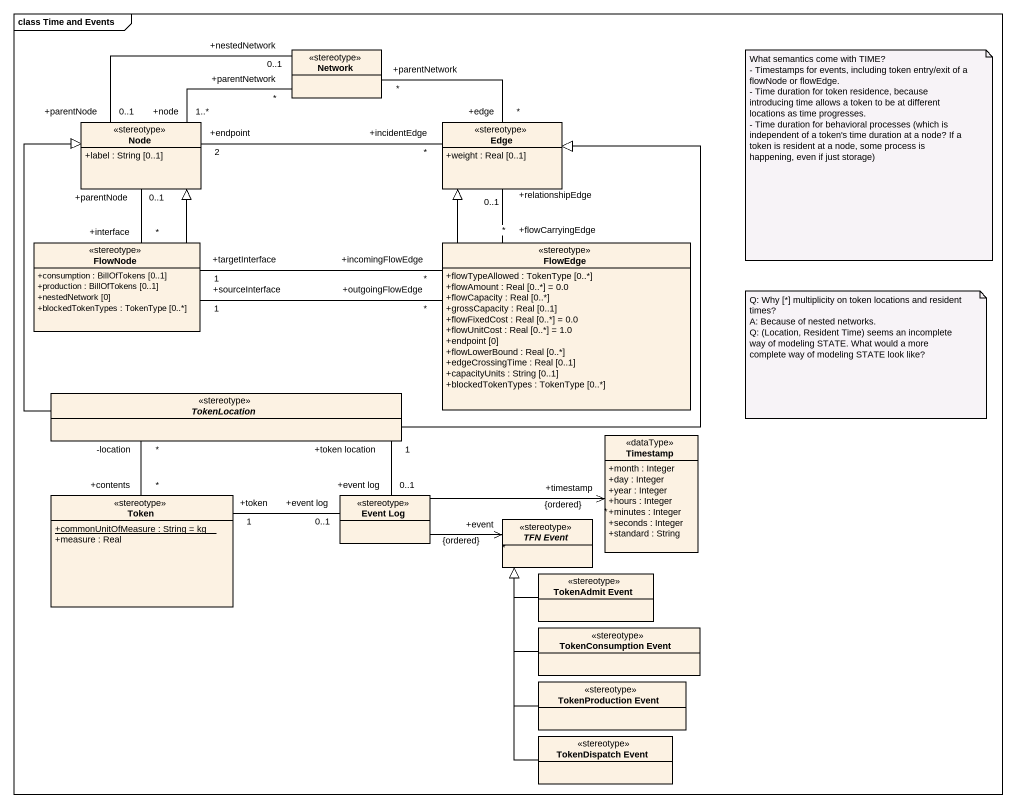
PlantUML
@startuml
mainframe class Time and Events
hide circle
hide empty members
skinparam classAttributeIconSize 0
class "Network" as Network_ <<stereotype>>
class "Node" as Node_ <<stereotype>> {
  +label : String [0..1]
}
class Edge <<stereotype>> {
  +weight : Real [0..1]
}
class FlowNode <<stereotype>> {
  +consumption : BillOfTokens [0..1]
  +production : BillOfTokens [0..1]
  +nestedNetwork [0]
  +blockedTokenTypes : TokenType [0..*]
}
class FlowEdge <<stereotype>> {
  +flowTypeAllowed : TokenType [0..*]
  +flowAmount : Real [0..*] = 0.0
  +flowCapacity : Real [0..*]
  +grossCapacity : Real [0..1]
  +flowFixedCost : Real [0..*] = 0.0
  +flowUnitCost : Real [0..*] = 1.0
  +endpoint [0]
  +flowLowerBound : Real [0..*]
  +edgeCrossingTime : Real [0..1]
  +capacityUnits : String [0..1]
  +blockedTokenTypes : TokenType [0..*]
}
abstract class TokenLocation <<stereotype>>
class Timestamp <<dataType>> {
  +month : Integer
  +day : Integer
  +year : Integer
  +hours : Integer
  +minutes : Integer
  +seconds : Integer
  +standard : String
}
class Token <<stereotype>> {
  {static} +commonUnitOfMeasure : String = kg
  +measure : Real
}
class "Event Log" as Event_Log <<stereotype>>
abstract class "TFN Event" as TFN_Event <<stereotype>>
class "TokenAdmit Event" as TokenAdmit_Event <<stereotype>>
class "TokenConsumption Event" as TokenConsumption_Event <<stereotype>>
class "TokenProduction Event" as TokenProduction_Event <<stereotype>>
class "TokenDispatch Event" as TokenDispatch_Event <<stereotype>>
Network_ "+parentNetwork\n*" -left- "+node\n1..*" Node_
Network_ "+parentNetwork\n*" -right- "+edge\n*" Edge
Node_ "+parentNode\n0..1" -right- "+nestedNetwork\n0..1" Network_
Node_ "+endpoint\n2" -right- "+incidentEdge\n*" Edge
Node_ "+parentNode\n0..1" -- "+interface\n*" FlowNode
Edge "+relationshipEdge\n0..1" -- "+flowCarryingEdge\n*" FlowEdge
FlowNode -up-|> Node_
FlowNode "+sourceInterface\n1" -right- "+outgoingFlowEdge\n*" FlowEdge
FlowNode "+targetInterface\n1" -right- "+incomingFlowEdge\n*" FlowEdge
FlowEdge -up-|> Edge
TokenLocation -up-|> Node_
TokenLocation -up-|> Edge
TokenLocation "+token location\n1" -- "+event log\n0..1" Event_Log
Timestamp "+timestamp\n*\n{ordered}" <-left- Event_Log
Token "+contents\n*" -up- "-location\n*" TokenLocation
Token "+token\n1" -right- "+event log\n0..1" Event_Log
TFN_Event "+event\n*\n{ordered}" <-left- Event_Log
TokenAdmit_Event -up-|> TFN_Event
TokenConsumption_Event -up-|> TFN_Event
TokenProduction_Event -up-|> TFN_Event
TokenDispatch_Event -up-|> TFN_Event
note as N1
  What semantics come with TIME?
  - Timestamps for events, including token entry/exit of a flowNode or flowEdge.
  - Time duration for token residence, because introducing time allows a token to be at different locations as time progresses.
  - Time duration for behavioral processes (which is independent of a token's time duration at a node? If a token is resident at a node, some process is happening, even if just storage)
end note
note as N2
  Q: Why [*] multiplicity on token locations and resident times?
  A: Because of nested networks.
  Q: (Location, Resident Time) seems an incomplete way of modeling STATE. What would a more complete way of modeling STATE look like?
end note
@enduml
